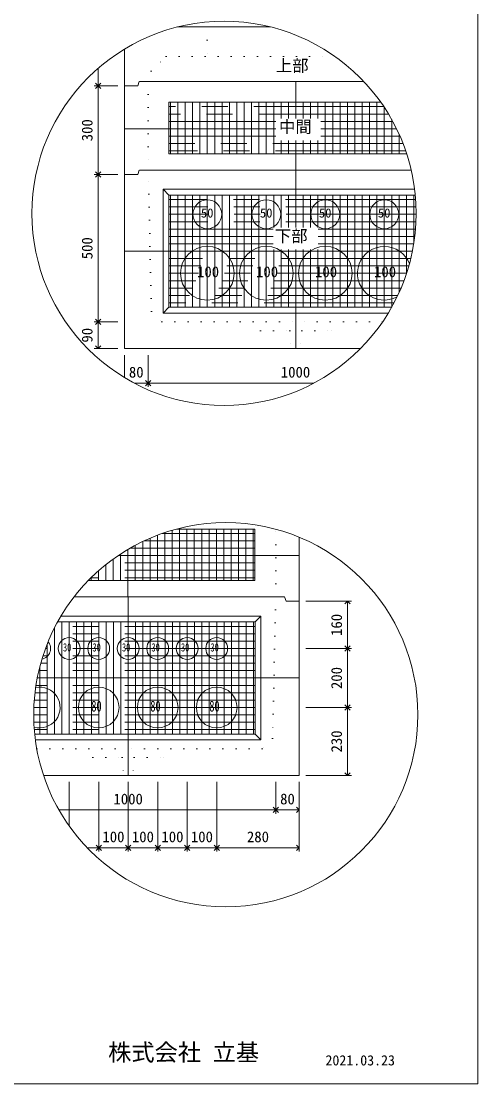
# Model space of a CAD drawing. Units: millimetres, scale not verified. Extents: x -4890 to 18490, y -2328 to 2328.
# Drawn here: x -2944 to -1830, y -1947 to 646 of the extents above; entities that cross this region are included whole.
import ezdxf
from ezdxf.enums import TextEntityAlignment as Align

# ---------------------------------------------------------------- set-up
doc = ezdxf.new("R2010")
doc.units = ezdxf.units.MM
doc.header["$LTSCALE"] = 10
for name, pattern in [('DASHED1', [1.8, 1.2, -0.6]), ('USER2', [50.8, 31.75, -6.35, 6.35, -6.35]), ('USER5', [3.185, 0.01, -3.175])]:
    doc.linetypes.add(name, pattern=pattern)
for name, color, linetype, lineweight in [('0-2_waku', 7, 'Continuous', 18), ('0-3_gaikei', 7, 'Continuous', 18), ('0-4_kakure', 7, 'DASHED1', 5), ('0-5_sunpou', 7, 'Continuous', 5), ('0-8_hole', 7, 'Continuous', 18), ('0-9_uchigawa', 6, 'Continuous', 18), ('0-E_文字１', 7, 'Continuous', 18), ('0-F_コア部分\u3000寸法補助線3', 150, 'USER2', 18), ('1-0_コア部分\u3000寸法補助線2', 150, 'USER2', 18), ('1-1_コア部分\u3000中心補助線', 1, 'Continuous', 18), ('1-2_コア部分\u3000寸法補助線', 7, 'USER2', 5), ('1-3_uchigawa2', 6, 'USER2', 18)]:
    doc.layers.add(name, color=color, linetype=linetype, lineweight=lineweight)
doc.styles.add('ＭＳ ゴシック', font='')
doc.styles.get('ＭＳ ゴシック').set_extended_font_data('MS Gothic')

# ---------------------------------------------------------------- blocks, each defined once
blk = doc.blocks.new('_Open90')
at = {"layer": '0-5_sunpou'}
blk.add_line((0, 0), (-1, 0), dxfattribs=at)
blk.add_lwpolyline([(-0.5, 0.5), (0, 0), (-0.5, -0.5)], dxfattribs=at)

msp = doc.modelspace()

# ---------------------------------------------------------------- linework, layer by layer
at = {"layer": '0-2_waku'}
for p in [(-1830.06, 2328), (-4890.06, -1947), (-4890.06, -1947), (-4890.06, -1947), (-4890.06, -1947)]:
    msp.add_line(p, (-1830.06, -1947), dxfattribs=at)
at = {"layer": '0-3_gaikei'}
for p, q in [((-2562.8, 632.35), (-2508.76, 632.35)), ((-2562.8, 632.35), (-2508.76, 632.35)), ((-2562.8, 632.35), (-2508.76, 632.35)), ((-2335.7, 632.35), (-2562.8, 632.35)), ((-2562.76, 632.35), (-2335.7, 632.35)), ((-2562.76, 632.35), (-2335.7, 632.35)), ((-2692.36, 488.35), (-2692.36, 578.37)), ((-2656.36, 499.15), (-2659.96, 488.35)), ((-2274.14, 499.15), (-2655.74, 499.15)), ((-2108.16, 499.15), (-2274.76, 499.15)), ((-2692.36, 488.35), (-2692.36, -152.45)), ((-2659.96, 488.35), (-2692.36, 488.35)), ((-2659.96, 488.35), (-2692.36, 488.35)), ((-2659.96, 272.35), (-2692.36, 272.35)), ((-2659.96, 272.35), (-2692.36, 272.35)), ((-2656.36, 283.15), (-2659.96, 272.35)), ((-2274.14, 283.15), (-2655.74, 283.15)), ((-1992.45, 283.15), (-2274.76, 283.15)), ((-2692.36, -152.45), (-2116.05, -152.45)), ((-2692.36, -152.45), (-2116.05, -152.45)), ((-2692.36, -152.45), (-2116.05, -152.45)), ((-2265.65, -971.03), (-2265.65, -613.08)), ((-2301.65, -758.63), (-2298.05, -769.43)), ((-2265.65, -769.43), (-2298.05, -769.43))]:
    msp.add_line(p, q, dxfattribs=at)
for points in [[(-2889.97, -1194.23), (-2265.65, -1194.23), (-2265.65, -769.43)], [(-2880.82, -1194.23), (-2265.65, -1194.23), (-2265.65, -769.43)], [(-2301.65, -758.63), (-2683.25, -758.63), (-2815.32, -758.63)]]:
    msp.add_lwpolyline(points, dxfattribs=at)
at = {"layer": '0-4_kakure', "linetype": 'USER5', "lineweight": 18}
for p, q in [((-2490.76, 632.35), (-2490.76, 644.47)), ((-2490.76, 632.35), (-2490.76, 560.35)), ((-2626.94, 524.35), (-2590.94, 560.35)), ((-2590.94, 560.35), (-2178.66, 560.35)), ((-2626.94, 524.35), (-2634.14, 499.15)), ((-2634.14, 499.15), (-2634.14, 283.15)), ((-2626.71, -62.45), (-2634.14, 283.15)), ((-2626.71, -62.45), (-2600.96, -87.65)), ((-2600.96, -87.65), (-2274.14, -87.65)), ((-2360.54, -109.25), (-2382.14, -87.65)), ((-2062.5, -87.65), (-2274.14, -87.65)), ((-2187.74, -109.25), (-2166.14, -87.65)), ((-2360.54, -109.25), (-2288.54, -109.25)), ((-2288.54, -109.25), (-2285.66, -152.45)), ((-2259.74, -109.25), (-2262.62, -152.45)), ((-2259.74, -109.25), (-2187.74, -109.25)), ((-2323.25, -758.63), (-2323.25, -593.5)), ((-2323.25, -758.63), (-2330.69, -1104.23)), ((-2330.69, -1104.23), (-2356.43, -1129.43)), ((-2906.49, -1129.43), (-2683.25, -1129.43)), ((-2769.65, -1151.03), (-2791.25, -1129.43)), ((-2356.43, -1129.43), (-2683.25, -1129.43)), ((-2596.85, -1151.03), (-2575.25, -1129.43)), ((-2769.65, -1151.03), (-2697.65, -1151.03)), ((-2697.65, -1151.03), (-2694.77, -1194.23)), ((-2668.85, -1151.03), (-2671.73, -1194.23)), ((-2668.85, -1151.03), (-2596.85, -1151.03))]:
    msp.add_line(p, q, dxfattribs=at)
at = {"layer": '0-5_sunpou', "color": 150, "lineweight": 18}
for p, q in [((-2756.67, 531.47), (-2756.67, 501.31)), ((-2708.2, 488.35), (-2766.03, 488.35)), ((-2724.04, 488.35), (-2766.03, 488.35)), ((-2756.67, 475.39), (-2756.67, 285.31)), ((-2708.2, 272.35), (-2766.03, 272.35)), ((-2708.2, 272.35), (-2766.03, 272.35)), ((-2756.67, 259.39), (-2756.67, -74.69)), ((-2708.2, -87.65), (-2766.03, -87.65)), ((-2724.04, -87.65), (-2766.03, -87.65)), ((-2756.67, -100.61), (-2756.67, -139.49)), ((-2708.2, -152.45), (-2766.03, -152.45)), ((-2692.36, -168.29), (-2692.36, -223.5)), ((-2634.76, -168.29), (-2634.76, -246.35)), ((-2634.76, -168.29), (-2634.76, -246.35)), ((-2668.57, -236.99), (-2647.72, -236.99)), ((-2621.8, -236.99), (-2229.93, -236.99)), ((-2249.81, -769.43), (-2138.5, -769.43)), ((-2147.86, -782.39), (-2147.86, -871.67)), ((-2249.81, -884.63), (-2138.5, -884.63)), ((-2249.81, -884.63), (-2138.5, -884.63)), ((-2147.86, -897.59), (-2147.86, -1015.67)), ((-2249.81, -1028.63), (-2138.5, -1028.63)), ((-2249.81, -1028.63), (-2138.5, -1028.63)), ((-2147.86, -1041.59), (-2147.86, -1181.27)), ((-2827.25, -1210.07), (-2827.25, -1317.88)), ((-2755.25, -1210.07), (-2755.25, -1380.53)), ((-2755.25, -1210.07), (-2755.25, -1380.53)), ((-2683.25, -1210.07), (-2683.25, -1380.53)), ((-2683.25, -1210.07), (-2683.25, -1380.53)), ((-2611.25, -1210.07), (-2611.25, -1380.53)), ((-2611.25, -1210.07), (-2611.25, -1380.53)), ((-2539.25, -1210.07), (-2539.25, -1380.53)), ((-2539.25, -1210.07), (-2539.25, -1380.53)), ((-2467.25, -1210.07), (-2467.25, -1380.53)), ((-2467.25, -1210.07), (-2467.25, -1380.53)), ((-2323.25, -1210.07), (-2323.25, -1288.14)), ((-2323.25, -1210.07), (-2323.25, -1288.14)), ((-2265.65, -1210.07), (-2265.65, -1288.14)), ((-2265.65, -1210.07), (-2265.65, -1380.53)), ((-2249.81, -1194.23), (-2138.5, -1194.23)), ((-2852.22, -1278.78), (-2336.21, -1278.78)), ((-2310.29, -1278.78), (-2278.61, -1278.78)), ((-2783.12, -1371.17), (-2768.21, -1371.17)), ((-2742.29, -1371.17), (-2696.21, -1371.17)), ((-2670.29, -1371.17), (-2624.21, -1371.17)), ((-2598.29, -1371.17), (-2552.21, -1371.17)), ((-2526.29, -1371.17), (-2480.21, -1371.17)), ((-2454.29, -1371.17), (-2278.61, -1371.17))]:
    msp.add_line(p, q, dxfattribs=at)
for centre in [(-2449.25, 177.43), (-2445.04, -1046.28)]:
    msp.add_circle(centre, 468.88, dxfattribs=at)
at = {"layer": '0-8_hole'}
for centre, radius in [((-2490.14, 175.15), 35.28), ((-2346.14, 175.15), 35.28), ((-2202.14, 175.15), 35.28), ((-2058.14, 175.15), 35.28), ((-2490.14, 31.15), 65.52), ((-2346.14, 31.15), 65.52), ((-2202.14, 31.15), 65.52), ((-2827.25, -884.63), 26.64), ((-2755.25, -884.63), 26.64), ((-2683.25, -884.63), 26.64), ((-2611.25, -884.63), 26.64), ((-2539.25, -884.63), 26.64), ((-2467.25, -884.63), 26.64), ((-2755.25, -1028.63), 49.68), ((-2611.25, -1028.63), 49.68), ((-2467.25, -1028.63), 49.68)]:
    msp.add_circle(centre, radius, dxfattribs=at)
for centre, radius, start, end in [((-2058.14, 31.15), 65.52, 20.66629, 298.32089), ((-2899.25, -884.63), 26.64, 281.59033, 39.2294), ((-2899.25, -1028.63), 49.68, 253.99064, 101.55918)]:
    msp.add_arc(centre, radius, start, end, dxfattribs=at)
at = {"layer": '0-9_uchigawa'}
for p, q in [((-2598.14, 236.35), (-2583.74, 221.95)), ((-2598.14, -66.05), (-2598.14, 236.35)), ((-2583.74, 221.95), (-2274.14, 221.95)), ((-2583.74, -51.65), (-2583.74, 221.95)), ((-2274.14, 221.95), (-1982.49, 221.95)), ((-2598.14, -66.05), (-2583.74, -51.65)), ((-2583.74, -51.65), (-2040.15, -51.65)), ((-2598.14, -66.05), (-2048.55, -66.05)), ((-2373.65, -1093.43), (-2373.65, -819.83)), ((-2359.25, -1107.83), (-2359.25, -805.43)), ((-2911.54, -1093.43), (-2373.65, -1093.43)), ((-2909.86, -1107.83), (-2359.25, -1107.83)), ((-2359.25, -1107.83), (-2373.65, -1093.43))]:
    msp.add_line(p, q, dxfattribs=at)
for points in [[(-2598.14, 236.35), (-2274.14, 236.35), (-1984.09, 236.35)], [(-2855.61, -819.83), (-2683.25, -819.83), (-2373.65, -819.83), (-2359.25, -805.43)], [(-2847.34, -805.43), (-2683.25, -805.43), (-2359.25, -805.43)]]:
    msp.add_lwpolyline(points, dxfattribs=at)
at = {"layer": '0-F_コア部分\u3000寸法補助線3'}
for p, q in [((-2580.14, 322.75), (-2580.14, 448.75)), ((-2544.14, 322.75), (-2544.14, 448.75)), ((-2508.14, 322.75), (-2508.14, 448.75)), ((-2472.14, 322.75), (-2472.14, 448.75)), ((-2436.14, 322.75), (-2436.14, 448.75)), ((-2400.14, 322.75), (-2400.14, 448.75)), ((-2364.14, 322.75), (-2364.14, 448.75)), ((-2328.14, 322.75), (-2328.14, 448.75)), ((-2292.14, 408.98), (-2292.14, 448.75)), ((-2256.14, 408.98), (-2256.14, 448.75)), ((-2220.14, 408.98), (-2220.14, 448.75)), ((-2184.14, 322.75), (-2184.14, 448.75)), ((-2148.14, 322.75), (-2148.14, 448.75)), ((-2112.14, 322.75), (-2112.14, 448.75)), ((-2076.14, 322.75), (-2076.14, 448.75)), ((-2323.14, 401.95), (-2583.74, 401.95)), ((-2037.63, 401.95), (-2212.98, 401.95)), ((-2040.14, 322.75), (-2040.14, 406.51)), ((-2323.14, 365.95), (-2583.74, 365.95)), ((-2019.94, 365.95), (-2212.98, 365.95)), ((-2292.14, 322.75), (-2292.14, 355.08)), ((-2256.14, 322.75), (-2256.14, 355.08)), ((-2220.14, 322.75), (-2220.14, 355.08)), ((-2004.14, 322.75), (-2004.14, 324.82)), ((-1981.59, 211.15), (-2583.74, 211.15)), ((-2580.14, -51.65), (-2580.14, 221.95)), ((-2544.14, -51.65), (-2544.14, 221.95)), ((-2508.14, -51.65), (-2508.14, 221.95)), ((-2472.14, -51.65), (-2472.14, 221.95)), ((-2436.14, -51.65), (-2436.14, 221.95)), ((-2400.14, -51.65), (-2400.14, 221.95)), ((-2364.14, -51.65), (-2364.14, 221.95)), ((-2328.14, 143.18), (-2328.14, 221.95)), ((-2292.14, 143.18), (-2292.14, 221.95)), ((-2256.14, 143.18), (-2256.14, 221.95)), ((-2220.14, 143.18), (-2220.14, 221.95)), ((-2184.14, -51.65), (-2184.14, 221.95)), ((-2148.14, -51.65), (-2148.14, 221.95)), ((-2112.14, -51.65), (-2112.14, 221.95)), ((-2076.14, -51.65), (-2076.14, 221.95)), ((-2040.14, -51.65), (-2040.14, 221.95)), ((-2004.14, 30.05), (-2004.14, 221.95)), ((-1980.38, 175.15), (-2583.74, 175.15)), ((-2329.76, 139.15), (-2583.74, 139.15)), ((-1981.94, 139.15), (-2219.6, 139.15)), ((-2329.76, 103.15), (-2583.74, 103.15)), ((-2328.14, -51.65), (-2328.14, 89.28)), ((-2292.14, -51.65), (-2292.14, 89.28)), ((-2256.14, -51.65), (-2256.14, 89.28)), ((-2220.14, -51.65), (-2220.14, 89.28)), ((-1986.3, 103.15), (-2219.6, 103.15)), ((-1993.53, 67.15), (-2583.74, 67.15)), ((-2003.78, 31.15), (-2583.74, 31.15)), ((-2017.26, -4.85), (-2583.74, -4.85)), ((-2034.28, -40.85), (-2583.74, -40.85)), ((-2557.87, -719.03), (-2557.87, -593.03)), ((-2521.87, -719.03), (-2521.87, -593.03)), ((-2485.87, -719.03), (-2485.87, -593.03)), ((-2449.87, -719.03), (-2449.87, -593.03)), ((-2413.87, -719.03), (-2413.87, -593.03)), ((-2377.87, -719.03), (-2377.87, -593.03)), ((-2629.87, -719.03), (-2629.87, -615.37)), ((-2593.87, -719.03), (-2593.87, -601.65)), ((-2374.27, -639.83), (-2678.81, -639.83)), ((-2665.87, -719.03), (-2665.87, -632.66)), ((-2701.87, -719.03), (-2701.87, -654)), ((-2737.87, -719.03), (-2737.87, -680.08)), ((-2374.27, -675.83), (-2732.47, -675.83)), ((-2773.87, -719.03), (-2773.87, -712.03)), ((-2845.25, -1093.43), (-2845.25, -819.83)), ((-2809.25, -1093.43), (-2809.25, -819.83)), ((-2773.25, -1093.43), (-2773.25, -819.83)), ((-2737.25, -1093.43), (-2737.25, -819.83)), ((-2701.25, -1093.43), (-2701.25, -819.83)), ((-2665.25, -1093.43), (-2665.25, -819.83)), ((-2629.25, -1093.43), (-2629.25, -819.83)), ((-2593.25, -1093.43), (-2593.25, -819.83)), ((-2557.25, -1093.43), (-2557.25, -819.83)), ((-2521.25, -1093.43), (-2521.25, -819.83)), ((-2485.25, -1093.43), (-2485.25, -819.83)), ((-2449.25, -1093.43), (-2449.25, -819.83)), ((-2413.25, -1093.43), (-2413.25, -819.83)), ((-2377.25, -1093.43), (-2377.25, -819.83)), ((-2373.65, -830.63), (-2861.39, -830.63)), ((-2881.25, -1093.43), (-2881.25, -874.33)), ((-2373.65, -866.63), (-2878.14, -866.63)), ((-2373.65, -902.63), (-2891.38, -902.63)), ((-2373.65, -938.63), (-2901.4, -938.63)), ((-2373.65, -974.63), (-2908.42, -974.63)), ((-2373.65, -1010.63), (-2912.56, -1010.63)), ((-2373.65, -1046.63), (-2913.92, -1046.63)), ((-2373.65, -1082.63), (-2912.51, -1082.63))]:
    msp.add_line(p, q, dxfattribs=at)
at = {"layer": '1-0_コア部分\u3000寸法補助線2'}
for p, q in [((-2562.14, 322.75), (-2562.14, 448.75)), ((-2526.14, 322.75), (-2526.14, 448.75)), ((-2490.14, 322.75), (-2490.14, 448.75)), ((-2454.14, 322.75), (-2454.14, 448.75)), ((-2382.14, 322.75), (-2382.14, 448.75)), ((-2310.14, 408.98), (-2310.14, 448.75)), ((-2238.14, 408.98), (-2238.14, 448.75)), ((-2166.14, 322.75), (-2166.14, 448.75)), ((-2094.14, 322.75), (-2094.14, 448.75)), ((-2047.97, 419.95), (-2583.74, 419.95)), ((-2022.14, 322.75), (-2022.14, 370.88)), ((-2012.48, 347.95), (-2583.74, 347.95)), ((-2310.14, 322.75), (-2310.14, 355.08)), ((-2238.14, 322.75), (-2238.14, 355.08)), ((-2526.14, -51.65), (-2526.14, 221.95)), ((-2490.14, -51.65), (-2490.14, 221.95)), ((-2454.14, -51.65), (-2454.14, 221.95)), ((-2382.14, -51.65), (-2382.14, 221.95)), ((-2310.14, 143.18), (-2310.14, 221.95)), ((-2238.14, 143.18), (-2238.14, 221.95)), ((-2166.14, -51.65), (-2166.14, 221.95)), ((-2094.14, -51.65), (-2094.14, 221.95)), ((-2022.14, -16.02), (-2022.14, 221.95)), ((-1980.64, 193.15), (-2583.74, 193.15)), ((-2329.76, 121.15), (-2583.74, 121.15)), ((-1983.77, 121.15), (-2219.6, 121.15)), ((-2310.14, -51.65), (-2310.14, 89.28)), ((-2238.14, -51.65), (-2238.14, 89.28)), ((-1998.27, 49.15), (-2583.74, 49.15)), ((-2025.3, -22.85), (-2583.74, -22.85)), ((-2575.87, -719.03), (-2575.87, -596.03)), ((-2503.87, -719.03), (-2503.87, -593.03)), ((-2431.87, -719.03), (-2431.87, -593.03)), ((-2374.27, -621.83), (-2644.27, -621.83)), ((-2647.87, -719.03), (-2647.87, -623.54)), ((-2719.87, -719.03), (-2719.87, -666.39)), ((-2374.27, -693.83), (-2754.28, -693.83)), ((-2791.25, -1093.43), (-2791.25, -819.83)), ((-2719.25, -1093.43), (-2719.25, -819.83)), ((-2647.25, -1093.43), (-2647.25, -819.83)), ((-2575.25, -1093.43), (-2575.25, -819.83)), ((-2503.25, -1093.43), (-2503.25, -819.83)), ((-2431.25, -1093.43), (-2431.25, -819.83)), ((-2373.65, -848.63), (-2870.23, -848.63)), ((-2863.25, -1093.43), (-2863.25, -834.27)), ((-2899.25, -1093.43), (-2899.25, -929.92)), ((-2373.65, -920.63), (-2896.77, -920.63)), ((-2373.65, -992.63), (-2910.84, -992.63)), ((-2373.65, -1064.63), (-2913.56, -1064.63))]:
    msp.add_line(p, q, dxfattribs=at)
at = {"layer": '1-1_コア部分\u3000中心補助線'}
for p, q in [((-2274.14, 408.98), (-2274.14, 499.15)), ((-2323.14, 383.95), (-2692.36, 383.95)), ((-2028.31, 383.95), (-2212.98, 383.95)), ((-2274.14, 283.15), (-2274.14, 355.08)), ((-2274.14, 143.18), (-2274.14, 283.15)), ((-2691.74, 85.15), (-1989.55, 85.15)), ((-2274.14, -152.45), (-2274.14, 89.28)), ((-2683.87, -758.63), (-2683.87, -642.79)), ((-2266.88, -657.83), (-2707.64, -657.83)), ((-2683.25, -1194.23), (-2683.25, -758.63)), ((-2905.27, -956.63), (-2265.65, -956.63))]:
    msp.add_line(p, q, dxfattribs=at)
at = {"layer": '1-2_コア部分\u3000寸法補助線'}
for p, q in [((-2562.14, 322.75), (-2562.14, 448.75)), ((-2490.14, 322.75), (-2490.14, 448.75)), ((-2418.14, 322.75), (-2418.14, 448.75)), ((-2346.14, 322.75), (-2346.14, 448.75)), ((-2202.14, 322.75), (-2202.14, 448.75)), ((-2130.14, 322.75), (-2130.14, 448.75)), ((-2059.41, 437.95), (-2583.74, 437.95)), ((-2058.14, 322.75), (-2058.14, 436.04)), ((-2005.88, 329.95), (-2583.74, 329.95)), ((-2562.14, -51.65), (-2562.14, 221.95)), ((-2490.14, -51.65), (-2490.14, 221.95)), ((-2418.14, -51.65), (-2418.14, 221.95)), ((-2346.14, -51.65), (-2346.14, 221.95)), ((-2202.14, -51.65), (-2202.14, 221.95)), ((-2130.14, -51.65), (-2130.14, 221.95)), ((-2058.14, -51.65), (-2058.14, 221.95)), ((-1986.14, 104.12), (-1986.14, 221.95)), ((-1980.81, 157.15), (-2583.74, 157.15)), ((-2010.1, 13.15), (-2583.74, 13.15)), ((-2539.87, -719.03), (-2539.87, -593.03)), ((-2467.87, -719.03), (-2467.87, -593.03)), ((-2395.87, -719.03), (-2395.87, -593.03)), ((-2611.87, -719.03), (-2611.87, -608.09)), ((-2374.27, -603.83), (-2600.24, -603.83)), ((-2755.87, -719.03), (-2755.87, -695.23)), ((-2374.27, -711.83), (-2773.66, -711.83)), ((-2827.25, -1093.43), (-2827.25, -819.83)), ((-2755.25, -1093.43), (-2755.25, -819.83)), ((-2611.25, -1093.43), (-2611.25, -819.83)), ((-2539.25, -1093.43), (-2539.25, -819.83)), ((-2467.25, -1093.43), (-2467.25, -819.83)), ((-2395.25, -1093.43), (-2395.25, -819.83)), ((-2373.65, -884.63), (-2885.18, -884.63)), ((-2899.25, -1093.43), (-2899.25, -929.92)), ((-2373.65, -1028.63), (-2913.59, -1028.63))]:
    msp.add_line(p, q, dxfattribs=at)
at = {"layer": '1-3_uchigawa2'}
for p, q in [((-2583.74, 448.75), (-2274.14, 448.75)), ((-2583.74, 448.75), (-2583.74, 322.75)), ((-2066.85, 448.75), (-2274.14, 448.75)), ((-2583.74, 322.75), (-2274.14, 322.75)), ((-2003.46, 322.75), (-2274.14, 322.75)), ((-2374.27, -593.03), (-2565.09, -593.03)), ((-2374.27, -593.03), (-2374.27, -719.03)), ((-2780.83, -719.03), (-2683.87, -719.03)), ((-2374.27, -719.03), (-2683.87, -719.03))]:
    msp.add_line(p, q, dxfattribs=at)

# ---------------------------------------------------------------- block references
at = {"layer": '0-5_sunpou', "xscale": 12.96, "yscale": 12.96}
for p, rotation in [((-2756.67, 488.35), 270), ((-2756.67, 488.35), 90), ((-2756.67, 272.35), 270), ((-2756.67, 272.35), 90), ((-2756.67, -87.65), 270), ((-2756.67, -87.65), 90), ((-2756.67, -152.45), 270), ((-2634.76, -236.99), 180), ((-2147.86, -769.43), 90), ((-2147.86, -884.63), 270), ((-2147.86, -884.63), 90), ((-2147.86, -1028.63), 270), ((-2147.86, -1028.63), 90), ((-2147.86, -1194.23), 270), ((-2323.25, -1278.78), 180), ((-2755.25, -1371.17), 180), ((-2683.25, -1371.17), 180), ((-2611.25, -1371.17), 180), ((-2539.25, -1371.17), 180), ((-2467.25, -1371.17), 180)]:
    msp.add_blockref('_Open90', p, dxfattribs=dict(at, rotation=rotation))
for p in [(-2634.76, -236.99), (-2323.25, -1278.78), (-2265.65, -1278.78), (-2755.25, -1371.17), (-2683.25, -1371.17), (-2611.25, -1371.17), (-2539.25, -1371.17), (-2467.25, -1371.17), (-2265.65, -1371.17)]:
    msp.add_blockref('_Open90', p, dxfattribs=at)

# ---------------------------------------------------------------- texts
at = {"layer": '0-5_sunpou', "style": 'ＭＳ ゴシック'}
for s, p in [('300', (-2762.43, 353.35)), ('500', (-2762.43, 65.35)), ('90', (-2762.43, -138.05)), ('160', (-2153.62, -854.03)), ('200', (-2153.62, -983.63)), ('230', (-2153.62, -1138.43))]:
    msp.add_text(s, height=26.39, rotation=90, dxfattribs=at).set_placement(p, align=Align.BOTTOM_LEFT)
for s, p in [('80', (-2681.56, -231.23)), ('1000', (-2310.76, -231.23)), ('1000', (-2719.25, -1273.02)), ('80', (-2312.45, -1273.02)), ('100', (-2746.25, -1365.41)), ('100', (-2674.25, -1365.41)), ('100', (-2602.25, -1365.41)), ('100', (-2530.25, -1365.41)), ('280', (-2393.45, -1365.41))]:
    msp.add_text(s, height=26.39, dxfattribs=at).set_placement(p, align=Align.BOTTOM_LEFT)
at = {"layer": '0-E_文字１', "style": 'ＭＳ ゴシック'}
for s, height, p in [('上部', 29.33, (-2322.95, 514.72)), ('中間', 29.33, (-2315.23, 365.25)), ('50', 22.43, (-2505.69, 160.51)), ('50', 22.43, (-2361.69, 160.51)), ('50', 22.43, (-2217.69, 160.51)), ('50', 22.43, (-2073.69, 160.51)), ('下部', 29.33, (-2325.46, 99)), ('100', 26.39, (-2515.3, 13.75)), ('100', 26.39, (-2371.3, 13.75)), ('100', 26.39, (-2227.3, 13.75)), ('100', 26.39, (-2083.3, 13.75)), ('株式会社 立基', 41.57, (-2732.28, -1903.52)), ('2021.03.23', 24.94, (-2201.77, -1909.73))]:
    msp.add_text(s, height=height, dxfattribs=at).set_placement(p, align=Align.BOTTOM_LEFT)
at = {"layer": '0-E_文字１', "style": 'ＭＳ ゴシック', "width": 0.7}
for s, height, p in [('30', 20.19, (-2842.38, -897.98)), ('30', 20.19, (-2770.38, -897.98)), ('30', 20.19, (-2698.38, -897.98)), ('30', 20.19, (-2626.38, -897.98)), ('30', 20.19, (-2554.38, -897.98)), ('30', 20.19, (-2482.38, -897.98)), ('80', 26.39, (-2773.3, -1046.41)), ('80', 26.39, (-2629.3, -1046.41)), ('80', 26.39, (-2485.3, -1046.41))]:
    msp.add_text(s, height=height, dxfattribs=at).set_placement(p, align=Align.BOTTOM_LEFT)

doc.saveas('drawing.dxf')
